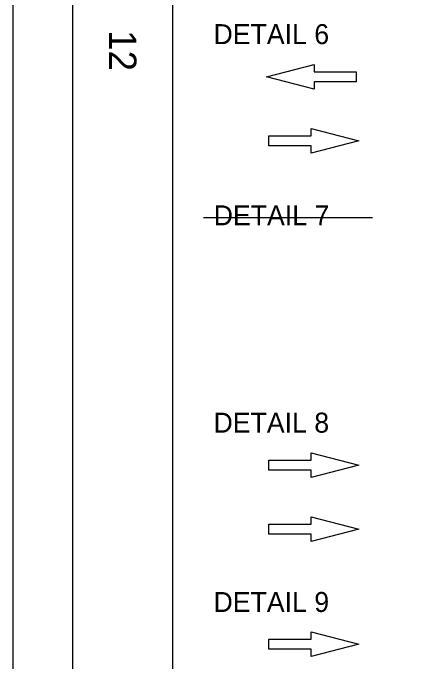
# Model space of a CAD drawing. Extents: x -893 to 867, y -474 to 712.
# Drawn here: x -893.5 to -689.4, y -185.5 to 139.2 of the extents above; entities that cross this region are included whole.
import ezdxf

# ---------------------------------------------------------------- set-up
doc = ezdxf.new("R2010")
doc.units = 0
for name, color, linetype in [('10 Sheet Format', 7, 'Continuous'), ('57 Undefined', 7, 'Continuous'), ('60 Nongeo Data', 7, 'Continuous')]:
    doc.layers.add(name, color=color, linetype=linetype)

msp = doc.modelspace()

# ---------------------------------------------------------------- linework, layer by layer
at = {"layer": '10 Sheet Format'}
msp.add_line((-813.45, 643.96), (-813.45, -406.04), dxfattribs=at)
for points in [[(-893.46, -474.04), (866.54, -474.04), (866.54, 711.96), (-893.46, 711.96)], [(-863.43, 668.96), (836.57, 668.96), (836.57, -431.04), (-863.43, -431.04)], [(-863.43, 668.96), (836.57, 668.96), (836.57, -431.04), (-863.43, -431.04)]]:
    msp.add_lwpolyline(points, close=True, dxfattribs=at)
at = {"layer": '60 Nongeo Data'}
for p, q in [((-766.38, 107.18), (-742.47, 113.32)), ((-742.47, 113.32), (-742.47, 109.68)), ((-742.47, 101.04), (-766.38, 107.18)), ((-742.47, 109.68), (-721.37, 109.68)), ((-721.37, 109.68), (-721.37, 107.18)), ((-721.37, 107.18), (-721.37, 104.68)), ((-721.37, 104.68), (-742.47, 104.68)), ((-742.47, 104.68), (-742.47, 101.04)), ((-743.99, 77.65), (-743.99, 81.29)), ((-743.99, 81.29), (-720.09, 75.15)), ((-765.09, 75.15), (-765.09, 77.65)), ((-765.09, 77.65), (-743.99, 77.65)), ((-765.09, 72.65), (-765.09, 75.15)), ((-720.09, 75.15), (-744, 69.02)), ((-744, 72.65), (-765.09, 72.65)), ((-744, 69.02), (-744, 72.65)), ((-797.9, 36.75), (-713.21, 36.75)), ((-743.99, -84.9), (-743.99, -81.26)), ((-743.99, -81.26), (-720.09, -87.4)), ((-765.09, -87.4), (-765.09, -84.9)), ((-765.09, -84.9), (-743.99, -84.9)), ((-765.09, -89.9), (-765.09, -87.4)), ((-720.09, -87.4), (-744, -93.54)), ((-744, -89.9), (-765.09, -89.9)), ((-744, -93.54), (-744, -89.9)), ((-743.99, -116.92), (-743.99, -113.28)), ((-743.99, -113.28), (-720.09, -119.42)), ((-765.09, -119.42), (-765.09, -116.92)), ((-765.09, -116.92), (-743.99, -116.92)), ((-765.09, -121.92), (-765.09, -119.42)), ((-720.09, -119.42), (-744, -125.56)), ((-744, -121.92), (-765.09, -121.92)), ((-744, -125.56), (-744, -121.92)), ((-743.99, -174.55), (-743.99, -170.91)), ((-743.99, -170.91), (-720.09, -177.05)), ((-765.09, -177.05), (-765.09, -174.55)), ((-765.09, -174.55), (-743.99, -174.55)), ((-765.09, -179.55), (-765.09, -177.05)), ((-720.09, -177.05), (-744, -183.19)), ((-744, -179.55), (-765.09, -179.55)), ((-744, -183.19), (-744, -179.55))]:
    msp.add_line(p, q, dxfattribs=at)

# ---------------------------------------------------------------- texts
at = {"layer": '10 Sheet Format'}
msp.add_text('12', height=13.779, rotation=270, dxfattribs=at).set_placement((-845.33, 130.6))
at = {"layer": '57 Undefined'}
for s, p in [('DETAIL 6', (-792.91, 123.59)), ('DETAIL 7', (-792.82, 32.8)), ('DETAIL 8', (-792.91, -71.09)), ('DETAIL 9', (-792.91, -160.94))]:
    msp.add_text(s, height=10, dxfattribs=at).set_placement(p)

doc.saveas('drawing.dxf')
